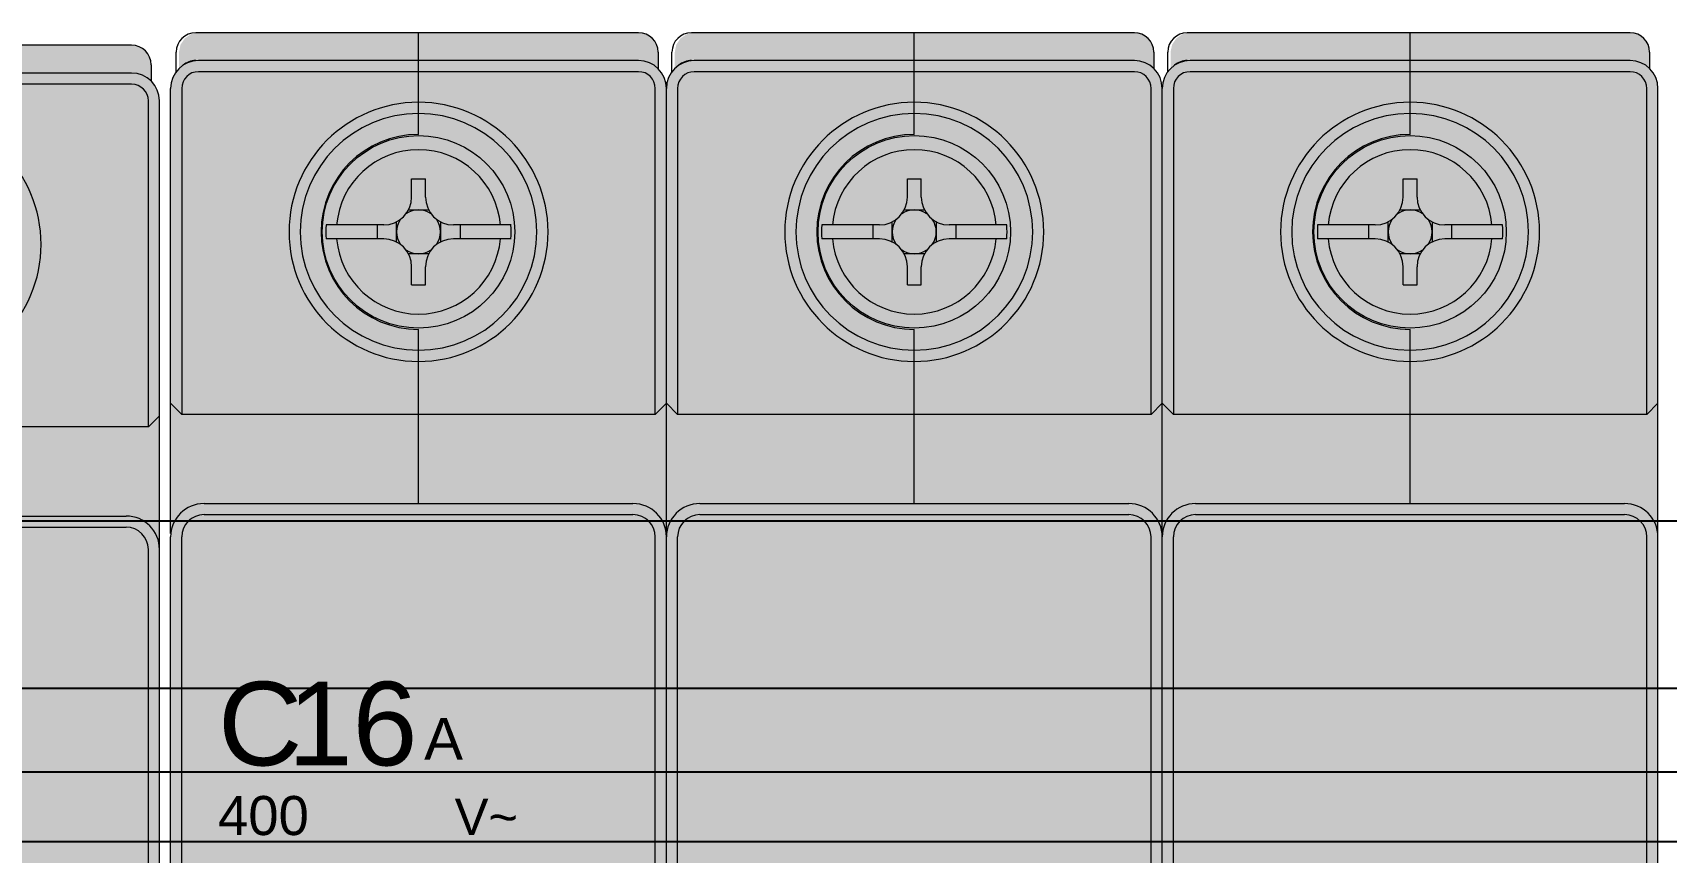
# Model space of a CAD drawing. Header units: millimetres. Extents: x -205 to 4435, y 0 to 4374.
# Drawn here: x 1547.6 to 1606.2, y 3414.9 to 3444.3 of the extents above; entities that cross this region are included whole.
import ezdxf
from ezdxf.enums import TextEntityAlignment as Align

# ---------------------------------------------------------------- set-up
doc = ezdxf.new("R2010")
doc.units = ezdxf.units.MM
for name, color, linetype, lineweight, true_color in [('BODY', 7, 'Continuous', 5, 0xf0f1eb), ('DETAILS', 7, 'Continuous', 5, 0x2f373d), ('MARKING', 7, 'Continuous', 5, 0x2f373d), ('TERMINALS', 7, 'Continuous', 5, 0xa4adb6)]:
    doc.layers.add(name, color=color, linetype=linetype, lineweight=lineweight, true_color=true_color)
doc.layers.add('CP_DEVICES', color=7, linetype='Continuous')
doc.layers.add('PARAMETERS', color=7, linetype='Continuous', plot=False)
doc.styles.add('BLOCK_ARIAL', font='arial.ttf')

# ---------------------------------------------------------------- blocks, each defined once
blk = doc.blocks.new('A$Ca0305565')
at = {"color": 7, "linetype": 'Continuous', "lineweight": 25}
for p, q in [((414.5, 97.5), (35.5, 97.5)), ((414.5, 91.5), (35.5, 91.5)), ((414.5, 86), (35.5, 86))]:
    blk.add_line(p, q, dxfattribs=at)
at = {"color": 8, "linetype": 'Continuous', "lineweight": 25}
blk.add_line((414.5, 88.5), (35.5, 88.5), dxfattribs=at)
blk = doc.blocks.new('*U390')
blk.add_blockref('A$Ca0305565', (-12.005, 536.234))
blk = doc.blocks.new('AV_1P_18')
at = {"layer": 'BODY', "true_color": 0xf0f1eb}
blk.add_hatch(color=7, dxfattribs=at).paths.add_polyline_path([(0.9, 2.77), (0.71, 2.83), (0.39, 3.04), (0.18, 3.36), (0.12, 3.55), (0.1, 3.75), (0.1, 15.05), (0.1, 19.85), (0.1, 25.79), (0.1, 29.5), (0.1, 35.8), (0.1, 39.51), (0.1, 62.45), (0.1, 67.25), (0.1, 78.55), (0.12, 78.75), (0.18, 78.94), (0.39, 79.26), (0.71, 79.47), (0.9, 79.53), (1.1, 79.55), (9, 79.55), (9, 80.55), (16.9, 80.55), (17.17, 80.495), (17.395, 80.345), (17.545, 80.12), (17.6, 79.85), (17.6, 79.267), (17.61, 79.26), (17.82, 78.94), (17.88, 78.75), (17.9, 78.55), (17.9, 67.25), (17.9, 62.45), (17.9, 39.525), (17.9, 39.52), (17.9, 35.8), (17.9, 29.5), (17.9, 25.78), (17.9, 25.775), (17.9, 19.85), (17.9, 15.05), (17.9, 3.75), (17.88, 3.55), (17.82, 3.36), (17.61, 3.04), (17.6, 3.033), (17.6, 2.45), (17.545, 2.18), (17.395, 1.955), (17.17, 1.805), (16.9, 1.75), (14.6, 1.75), (14.6, 0.45), (3.1, 0.45), (3.1, 1.75), (9, 1.75), (9, 2.75), (1.1, 2.75)])
at = {"layer": 'TERMINALS', "true_color": 0xa4adb6}
blk.add_hatch(color=253, dxfattribs=at).paths.add_polyline_path([(10.056, 68.871), (9.907, 68.839), (9.757, 68.812), (9.607, 68.79), (9.456, 68.772), (9.304, 68.76), (9.152, 68.752), (9, 68.75), (8.848, 68.752), (8.696, 68.76), (8.544, 68.772), (8.393, 68.79), (8.243, 68.812), (8.093, 68.839), (7.944, 68.871), (7.796, 68.908), (7.65, 68.95), (7.505, 68.997), (7.362, 69.048), (7.22, 69.104), (7.081, 69.164), (6.943, 69.23), (6.808, 69.299), (6.675, 69.373), (6.544, 69.451), (6.417, 69.534), (6.291, 69.62), (6.169, 69.711), (6.05, 69.806), (5.934, 69.904), (5.821, 70.006), (5.712, 70.112), (5.606, 70.221), (5.504, 70.334), (5.405, 70.45), (5.311, 70.569), (5.22, 70.691), (5.134, 70.817), (5.051, 70.944), (4.973, 71.075), (4.899, 71.208), (4.83, 71.343), (4.764, 71.481), (4.704, 71.621), (4.648, 71.762), (4.597, 71.905), (4.55, 72.05), (4.508, 72.196), (4.471, 72.344), (4.439, 72.493), (4.412, 72.643), (4.39, 72.793), (4.372, 72.944), (4.36, 73.096), (4.352, 73.248), (4.35, 73.4), (4.352, 73.552), (4.36, 73.704), (4.372, 73.856), (4.39, 74.007), (4.412, 74.157), (4.439, 74.307), (4.471, 74.456), (4.508, 74.604), (4.508, 74.604), (4.508, 74.604), (4.55, 74.75), (4.597, 74.895), (4.648, 75.038), (4.704, 75.18), (4.764, 75.319), (4.83, 75.457), (4.899, 75.592), (4.973, 75.725), (5.051, 75.856), (5.134, 75.984), (5.22, 76.109), (5.311, 76.231), (5.406, 76.35), (5.504, 76.466), (5.606, 76.579), (5.712, 76.688), (5.821, 76.794), (5.934, 76.896), (6.05, 76.995), (6.169, 77.089), (6.291, 77.18), (6.417, 77.266), (6.545, 77.349), (6.675, 77.427), (6.808, 77.501), (6.943, 77.571), (7.081, 77.636), (7.221, 77.696), (7.362, 77.752), (7.505, 77.803), (7.65, 77.85), (7.797, 77.892), (7.944, 77.929), (8.093, 77.961), (8.243, 77.988), (8.393, 78.01), (8.544, 78.028), (8.696, 78.04), (8.848, 78.048), (9, 78.05), (9.152, 78.048), (9.304, 78.04), (9.456, 78.028), (9.607, 78.01), (9.758, 77.988), (9.907, 77.961), (10.056, 77.929), (10.204, 77.892), (10.35, 77.85), (10.495, 77.803), (10.638, 77.752), (10.78, 77.696), (10.919, 77.636), (11.057, 77.571), (11.192, 77.501), (11.325, 77.427), (11.456, 77.349), (11.583, 77.266), (11.709, 77.18), (11.831, 77.089), (11.95, 76.995), (12.066, 76.896), (12.179, 76.794), (12.288, 76.688), (12.394, 76.579), (12.496, 76.466), (12.595, 76.35), (12.689, 76.231), (12.78, 76.109), (12.866, 75.984), (12.949, 75.856), (13.027, 75.725), (13.101, 75.592), (13.171, 75.457), (13.236, 75.319), (13.296, 75.18), (13.352, 75.038), (13.403, 74.895), (13.45, 74.75), (13.492, 74.604), (13.529, 74.456), (13.561, 74.307), (13.588, 74.158), (13.61, 74.007), (13.628, 73.856), (13.64, 73.704), (13.648, 73.552), (13.65, 73.4), (13.648, 73.248), (13.64, 73.096), (13.628, 72.944), (13.61, 72.793), (13.588, 72.643), (13.561, 72.493), (13.529, 72.344), (13.492, 72.197), (13.45, 72.05), (13.403, 71.905), (13.352, 71.762), (13.296, 71.621), (13.236, 71.481), (13.171, 71.343), (13.101, 71.208), (13.027, 71.075), (12.949, 70.945), (12.866, 70.817), (12.78, 70.692), (12.689, 70.569), (12.595, 70.45), (12.496, 70.334), (12.394, 70.221), (12.288, 70.112), (12.179, 70.006), (12.066, 69.904), (11.95, 69.806), (11.831, 69.711), (11.709, 69.62), (11.583, 69.534), (11.456, 69.451), (11.325, 69.373), (11.192, 69.299), (11.057, 69.23), (10.919, 69.165), (10.78, 69.104), (10.638, 69.048), (10.495, 68.997), (10.35, 68.95), (10.35, 68.95), (10.35, 68.95), (10.203, 68.908)])
at = {"layer": 'DETAILS', "color": 250, "linetype": 'ByBlock', "lineweight": 5, "true_color": 0x2f373d}
for p, q in [((16.9, 80.55), (1, 80.55)), ((17.6, 79.85), (17.6, 79.247)), ((16.9, 79.55), (1.1, 79.55)), ((16.9, 79.15), (1.1, 79.15)), ((17.5, 66.85), (17.5, 78.55)), ((17.9, 3.75), (17.9, 78.55)), ((17.9, 67.25), (17.5, 66.85)), ((17.5, 66.85), (0.5, 66.85)), ((1.3, 63.65), (16.7, 63.65)), ((1.3, 63.25), (16.7, 63.25)), ((17.5, 19.85), (17.5, 62.45))]:
    blk.add_line(p, q, dxfattribs=at)
for centre, radius, start in [((16.9, 79.85), 0.7, 0), ((16.9, 78.55), 1, 0), ((16.9, 78.55), 0.6, 0), ((9, 73.4), 4.65, -90), ((16.7, 62.45), 1.2, 0), ((16.7, 62.45), 0.8, 0)]:
    blk.add_arc(centre, radius, start, 90, dxfattribs=at)
at = {"layer": 'MARKING', "color": 250, "true_color": 0x2f373d, "style": 'BLOCK_ARIAL'}
for tag, p, height in [('CURVE', (2, 54.7), 3), ('IN_A', (4.5, 54.7), 3), ('UE_V', (2, 52.2), 1.4)]:
    blk.add_attdef(tag, p, '', height=height, dxfattribs=at)
blk.add_attdef('ICN_A', text='', height=1.8, dxfattribs=at).set_placement((7.25, 43.1), align=Align.MIDDLE_CENTER)
at = {"layer": 'PARAMETERS', "color": 250, "true_color": 0x2f373d, "style": 'BLOCK_ARIAL', "flags": 1}
for tag in ['WIDTH_MM', 'STANDARD', 'UIMP_KV', 'DESCRIPTION', 'POLES', 'FREQ_HZ', 'HEIGHT_MM', 'DEPTH_MM', 'ICS_KA', 'ID', 'IP']:
    blk.add_attdef(tag, (2, 20), '', height=0.4, dxfattribs=at)
blk = doc.blocks.new('AV_3P_54')
at = {"layer": 'BODY', "true_color": 0xf0f1eb}
blk.add_hatch(color=7, dxfattribs=at).paths.add_polyline_path([(14.6, 2.2), (14.6, 0), (3.1, 0), (3.1, 2.2), (1.3, 2.2), (1.03, 2.255), (0.805, 2.405), (0.655, 2.63), (0.6, 2.9), (0.6, 3.4), (0.727, 3.4), (0.59, 3.49), (0.38, 3.81), (0.32, 4), (0.3, 4.2), (0.3, 15.5), (0.3, 20.3), (0.3, 26.24), (0.3, 29.95), (0.3, 36.25), (0.3, 39.96), (0.3, 62.9), (0.32, 63.14), (0.326, 63.16), (0.3, 63.16), (0.3, 67.7), (0.3, 79), (0.32, 79.2), (0.38, 79.39), (0.59, 79.71), (0.6, 79.717), (0.6, 80.3), (0.655, 80.57), (0.805, 80.795), (1.03, 80.945), (1.3, 81), (9.2, 81), (9.2, 81), (17.1, 81), (17.37, 80.945), (17.595, 80.795), (17.745, 80.57), (17.8, 80.3), (17.8, 79.717), (17.81, 79.71), (17.948, 79.5), (17.948, 79.5), (18.02, 79.39), (18.08, 79.2), (18.1, 79), (18.12, 79.2), (18.18, 79.39), (18.39, 79.71), (18.4, 79.717), (18.4, 80.3), (18.455, 80.57), (18.605, 80.795), (18.83, 80.945), (19.1, 81), (27, 81), (27, 81), (34.9, 81), (35.17, 80.945), (35.395, 80.795), (35.545, 80.57), (35.6, 80.3), (35.6, 79.717), (35.61, 79.71), (35.748, 79.5), (35.748, 79.5), (35.82, 79.39), (35.88, 79.2), (35.9, 79), (35.92, 79.2), (35.98, 79.39), (36.052, 79.5), (36.19, 79.71), (36.2, 79.717), (36.2, 80.3), (36.255, 80.57), (36.405, 80.795), (36.63, 80.945), (36.9, 81), (44.8, 81), (52.7, 81), (52.97, 80.945), (53.195, 80.795), (53.345, 80.57), (53.4, 80.3), (53.4, 79.717), (53.41, 79.71), (53.548, 79.5), (53.62, 79.39), (53.68, 79.2), (53.7, 79), (53.7, 67.7), (53.7, 62.9), (53.7, 39.975), (53.7, 39.97), (53.7, 36.25), (53.7, 29.95), (53.7, 26.23), (53.7, 26.225), (53.7, 20.3), (53.7, 15.5), (53.7, 4.2), (53.68, 4), (53.62, 3.81), (53.41, 3.49), (53.4, 3.483), (53.4, 2.9), (53.345, 2.63), (53.195, 2.405), (52.97, 2.255), (52.7, 2.2), (50.9, 2.2), (50.2, 2.2), (50.2, 0), (38.7, 0), (38.7, 2.2), (36.9, 2.2), (36.63, 2.255), (36.405, 2.405), (36.255, 2.63), (36.2, 2.9), (36.2, 3.4), (36.327, 3.4), (36.19, 3.49), (35.98, 3.81), (35.92, 4), (35.9, 4.2), (35.88, 4), (35.82, 3.81), (35.61, 3.49), (35.6, 3.483), (35.6, 2.9), (35.545, 2.63), (35.395, 2.405), (35.17, 2.255), (34.9, 2.2), (27, 2.2), (27, 2.2), (19.1, 2.2), (18.83, 2.255), (18.605, 2.405), (18.455, 2.63), (18.4, 2.9), (18.4, 3.4), (18.527, 3.4), (18.39, 3.49), (18.18, 3.81), (18.12, 4), (18.1, 4.2), (18.08, 4), (18.02, 3.81), (17.81, 3.49), (17.8, 3.483), (17.8, 2.9), (17.745, 2.63), (17.595, 2.405), (17.37, 2.255), (17.1, 2.2), (15.3, 2.2)])
at = {"layer": 'TERMINALS', "true_color": 0xa4adb6}
for points in [[(10.403, 69.358), (10.256, 69.321), (10.107, 69.289), (9.957, 69.262), (9.807, 69.24), (9.656, 69.222), (9.504, 69.21), (9.352, 69.202), (9.2, 69.2), (9.048, 69.202), (8.896, 69.21), (8.744, 69.222), (8.593, 69.24), (8.443, 69.262), (8.293, 69.289), (8.144, 69.321), (7.996, 69.358), (7.85, 69.4), (7.705, 69.447), (7.562, 69.498), (7.42, 69.554), (7.281, 69.614), (7.143, 69.68), (7.008, 69.749), (6.875, 69.823), (6.744, 69.901), (6.617, 69.984), (6.491, 70.07), (6.369, 70.161), (6.25, 70.256), (6.134, 70.354), (6.021, 70.456), (5.912, 70.562), (5.806, 70.671), (5.704, 70.784), (5.605, 70.9), (5.511, 71.019), (5.42, 71.141), (5.334, 71.267), (5.251, 71.394), (5.173, 71.525), (5.099, 71.658), (5.03, 71.793), (4.964, 71.931), (4.904, 72.071), (4.848, 72.212), (4.797, 72.355), (4.75, 72.5), (4.708, 72.646), (4.671, 72.794), (4.639, 72.943), (4.612, 73.093), (4.59, 73.243), (4.572, 73.394), (4.56, 73.546), (4.552, 73.698), (4.55, 73.85), (4.552, 74.002), (4.56, 74.154), (4.572, 74.306), (4.59, 74.457), (4.612, 74.607), (4.639, 74.757), (4.671, 74.906), (4.708, 75.054), (4.708, 75.054), (4.708, 75.054), (4.75, 75.2), (4.797, 75.345), (4.848, 75.488), (4.904, 75.63), (4.964, 75.769), (5.03, 75.907), (5.099, 76.042), (5.173, 76.175), (5.251, 76.306), (5.334, 76.434), (5.42, 76.559), (5.511, 76.681), (5.606, 76.8), (5.704, 76.916), (5.806, 77.029), (5.912, 77.138), (6.021, 77.244), (6.134, 77.346), (6.25, 77.445), (6.369, 77.539), (6.491, 77.63), (6.617, 77.716), (6.745, 77.799), (6.875, 77.877), (7.008, 77.951), (7.143, 78.021), (7.281, 78.086), (7.421, 78.146), (7.562, 78.202), (7.705, 78.253), (7.85, 78.3), (7.997, 78.342), (8.144, 78.379), (8.293, 78.411), (8.443, 78.438), (8.593, 78.46), (8.744, 78.478), (8.896, 78.49), (9.048, 78.498), (9.2, 78.5), (9.352, 78.498), (9.504, 78.49), (9.656, 78.478), (9.807, 78.46), (9.958, 78.438), (10.107, 78.411), (10.256, 78.379), (10.404, 78.342), (10.55, 78.3), (10.695, 78.253), (10.838, 78.202), (10.98, 78.146), (11.119, 78.086), (11.257, 78.021), (11.392, 77.951), (11.525, 77.877), (11.656, 77.799), (11.783, 77.716), (11.909, 77.63), (12.031, 77.539), (12.15, 77.445), (12.266, 77.346), (12.379, 77.244), (12.488, 77.138), (12.594, 77.029), (12.696, 76.916), (12.795, 76.8), (12.889, 76.681), (12.98, 76.559), (13.066, 76.434), (13.149, 76.306), (13.227, 76.175), (13.301, 76.042), (13.371, 75.907), (13.436, 75.769), (13.496, 75.63), (13.552, 75.488), (13.603, 75.345), (13.65, 75.2), (13.692, 75.054), (13.729, 74.906), (13.761, 74.757), (13.788, 74.608), (13.81, 74.457), (13.828, 74.306), (13.84, 74.154), (13.848, 74.002), (13.85, 73.85), (13.848, 73.698), (13.84, 73.546), (13.828, 73.394), (13.81, 73.243), (13.788, 73.093), (13.761, 72.943), (13.729, 72.794), (13.692, 72.647), (13.65, 72.5), (13.603, 72.355), (13.552, 72.212), (13.496, 72.071), (13.436, 71.931), (13.371, 71.793), (13.301, 71.658), (13.227, 71.525), (13.149, 71.395), (13.066, 71.267), (12.98, 71.142), (12.889, 71.019), (12.795, 70.9), (12.696, 70.784), (12.594, 70.671), (12.488, 70.562), (12.379, 70.456), (12.266, 70.354), (12.15, 70.256), (12.031, 70.161), (11.909, 70.07), (11.783, 69.984), (11.656, 69.901), (11.525, 69.823), (11.392, 69.749), (11.257, 69.68), (11.119, 69.615), (10.98, 69.554), (10.838, 69.498), (10.695, 69.447), (10.55, 69.4), (10.55, 69.4), (10.55, 69.4)], [(28.056, 69.321), (27.907, 69.289), (27.757, 69.262), (27.607, 69.24), (27.456, 69.222), (27.304, 69.21), (27.152, 69.202), (27, 69.2), (26.848, 69.202), (26.696, 69.21), (26.544, 69.222), (26.393, 69.24), (26.243, 69.262), (26.093, 69.289), (25.944, 69.321), (25.796, 69.358), (25.65, 69.4), (25.505, 69.447), (25.362, 69.498), (25.22, 69.554), (25.081, 69.614), (24.943, 69.68), (24.808, 69.749), (24.675, 69.823), (24.544, 69.901), (24.417, 69.984), (24.291, 70.07), (24.169, 70.161), (24.05, 70.256), (23.934, 70.354), (23.821, 70.456), (23.712, 70.562), (23.606, 70.671), (23.504, 70.784), (23.405, 70.9), (23.311, 71.019), (23.22, 71.141), (23.134, 71.267), (23.051, 71.394), (22.973, 71.525), (22.899, 71.658), (22.83, 71.793), (22.764, 71.931), (22.704, 72.071), (22.648, 72.212), (22.597, 72.355), (22.55, 72.5), (22.508, 72.646), (22.471, 72.794), (22.439, 72.943), (22.412, 73.093), (22.39, 73.243), (22.372, 73.394), (22.36, 73.546), (22.352, 73.698), (22.35, 73.85), (22.352, 74.002), (22.36, 74.154), (22.372, 74.306), (22.39, 74.457), (22.412, 74.607), (22.439, 74.757), (22.471, 74.906), (22.508, 75.054), (22.508, 75.054), (22.508, 75.054), (22.55, 75.2), (22.597, 75.345), (22.648, 75.488), (22.704, 75.63), (22.764, 75.769), (22.83, 75.907), (22.899, 76.042), (22.973, 76.175), (23.051, 76.306), (23.134, 76.434), (23.22, 76.559), (23.311, 76.681), (23.406, 76.8), (23.504, 76.916), (23.606, 77.029), (23.712, 77.138), (23.821, 77.244), (23.934, 77.346), (24.05, 77.445), (24.169, 77.539), (24.291, 77.63), (24.417, 77.716), (24.545, 77.799), (24.675, 77.877), (24.808, 77.951), (24.943, 78.021), (25.081, 78.086), (25.221, 78.146), (25.362, 78.202), (25.505, 78.253), (25.65, 78.3), (25.797, 78.342), (25.944, 78.379), (26.093, 78.411), (26.243, 78.438), (26.393, 78.46), (26.544, 78.478), (26.696, 78.49), (26.848, 78.498), (27, 78.5), (27.152, 78.498), (27.304, 78.49), (27.456, 78.478), (27.607, 78.46), (27.758, 78.438), (27.907, 78.411), (28.056, 78.379), (28.204, 78.342), (28.35, 78.3), (28.495, 78.253), (28.638, 78.202), (28.78, 78.146), (28.919, 78.086), (29.057, 78.021), (29.192, 77.951), (29.325, 77.877), (29.456, 77.799), (29.583, 77.716), (29.709, 77.63), (29.831, 77.539), (29.95, 77.445), (30.066, 77.346), (30.179, 77.244), (30.288, 77.138), (30.394, 77.029), (30.496, 76.916), (30.595, 76.8), (30.689, 76.681), (30.78, 76.559), (30.866, 76.434), (30.949, 76.306), (31.027, 76.175), (31.101, 76.042), (31.171, 75.907), (31.236, 75.769), (31.296, 75.63), (31.352, 75.488), (31.403, 75.345), (31.45, 75.2), (31.492, 75.054), (31.529, 74.906), (31.561, 74.757), (31.588, 74.608), (31.61, 74.457), (31.628, 74.306), (31.64, 74.154), (31.648, 74.002), (31.65, 73.85), (31.648, 73.698), (31.64, 73.546), (31.628, 73.394), (31.61, 73.243), (31.588, 73.093), (31.561, 72.943), (31.529, 72.794), (31.492, 72.647), (31.45, 72.5), (31.403, 72.355), (31.352, 72.212), (31.296, 72.071), (31.236, 71.931), (31.171, 71.793), (31.101, 71.658), (31.027, 71.525), (30.949, 71.395), (30.866, 71.267), (30.78, 71.142), (30.689, 71.019), (30.595, 70.9), (30.496, 70.784), (30.394, 70.671), (30.288, 70.562), (30.179, 70.456), (30.066, 70.354), (29.95, 70.256), (29.831, 70.161), (29.709, 70.07), (29.583, 69.984), (29.456, 69.901), (29.325, 69.823), (29.192, 69.749), (29.057, 69.68), (28.919, 69.615), (28.78, 69.554), (28.638, 69.498), (28.495, 69.447), (28.35, 69.4), (28.35, 69.4), (28.35, 69.4), (28.203, 69.358)], [(45.856, 69.321), (45.707, 69.289), (45.557, 69.262), (45.407, 69.24), (45.256, 69.222), (45.104, 69.21), (44.952, 69.202), (44.8, 69.2), (44.648, 69.202), (44.496, 69.21), (44.344, 69.222), (44.193, 69.24), (44.043, 69.262), (43.893, 69.289), (43.744, 69.321), (43.596, 69.358), (43.45, 69.4), (43.305, 69.447), (43.162, 69.498), (43.02, 69.554), (42.881, 69.614), (42.743, 69.68), (42.608, 69.749), (42.475, 69.823), (42.344, 69.901), (42.217, 69.984), (42.091, 70.07), (41.969, 70.161), (41.85, 70.256), (41.734, 70.354), (41.621, 70.456), (41.512, 70.562), (41.406, 70.671), (41.304, 70.784), (41.205, 70.9), (41.111, 71.019), (41.02, 71.141), (40.934, 71.267), (40.851, 71.394), (40.773, 71.525), (40.699, 71.658), (40.63, 71.793), (40.564, 71.931), (40.504, 72.071), (40.448, 72.212), (40.397, 72.355), (40.35, 72.5), (40.308, 72.646), (40.271, 72.794), (40.239, 72.943), (40.212, 73.093), (40.19, 73.243), (40.172, 73.394), (40.16, 73.546), (40.152, 73.698), (40.15, 73.85), (40.152, 74.002), (40.16, 74.154), (40.172, 74.306), (40.19, 74.457), (40.212, 74.607), (40.239, 74.757), (40.271, 74.906), (40.308, 75.054), (40.308, 75.054), (40.308, 75.054), (40.35, 75.2), (40.397, 75.345), (40.448, 75.488), (40.504, 75.63), (40.564, 75.769), (40.63, 75.907), (40.699, 76.042), (40.773, 76.175), (40.851, 76.306), (40.934, 76.434), (41.02, 76.559), (41.111, 76.681), (41.206, 76.8), (41.304, 76.916), (41.406, 77.029), (41.512, 77.138), (41.621, 77.244), (41.734, 77.346), (41.85, 77.445), (41.969, 77.539), (42.091, 77.63), (42.217, 77.716), (42.345, 77.799), (42.475, 77.877), (42.608, 77.951), (42.743, 78.021), (42.881, 78.086), (43.021, 78.146), (43.162, 78.202), (43.305, 78.253), (43.45, 78.3), (43.597, 78.342), (43.744, 78.379), (43.893, 78.411), (44.043, 78.438), (44.193, 78.46), (44.344, 78.478), (44.496, 78.49), (44.648, 78.498), (44.8, 78.5), (44.952, 78.498), (45.104, 78.49), (45.256, 78.478), (45.407, 78.46), (45.558, 78.438), (45.707, 78.411), (45.856, 78.379), (46.004, 78.342), (46.15, 78.3), (46.295, 78.253), (46.438, 78.202), (46.58, 78.146), (46.719, 78.086), (46.857, 78.021), (46.992, 77.951), (47.125, 77.877), (47.256, 77.799), (47.383, 77.716), (47.509, 77.63), (47.631, 77.539), (47.75, 77.445), (47.866, 77.346), (47.979, 77.244), (48.088, 77.138), (48.194, 77.029), (48.296, 76.916), (48.395, 76.8), (48.489, 76.681), (48.58, 76.559), (48.666, 76.434), (48.749, 76.306), (48.827, 76.175), (48.901, 76.042), (48.971, 75.907), (49.036, 75.769), (49.096, 75.63), (49.152, 75.488), (49.203, 75.345), (49.25, 75.2), (49.292, 75.054), (49.329, 74.906), (49.361, 74.757), (49.388, 74.608), (49.41, 74.457), (49.428, 74.306), (49.44, 74.154), (49.448, 74.002), (49.45, 73.85), (49.448, 73.698), (49.44, 73.546), (49.428, 73.394), (49.41, 73.243), (49.388, 73.093), (49.361, 72.943), (49.329, 72.794), (49.292, 72.647), (49.25, 72.5), (49.203, 72.355), (49.152, 72.212), (49.096, 72.071), (49.036, 71.931), (48.971, 71.793), (48.901, 71.658), (48.827, 71.525), (48.749, 71.395), (48.666, 71.267), (48.58, 71.142), (48.489, 71.019), (48.395, 70.9), (48.296, 70.784), (48.194, 70.671), (48.088, 70.562), (47.979, 70.456), (47.866, 70.354), (47.75, 70.256), (47.631, 70.161), (47.509, 70.07), (47.383, 69.984), (47.256, 69.901), (47.125, 69.823), (46.992, 69.749), (46.857, 69.68), (46.719, 69.615), (46.58, 69.554), (46.438, 69.498), (46.295, 69.447), (46.15, 69.4), (46.15, 69.4), (46.15, 69.4), (46.003, 69.358)]]:
    blk.add_hatch(color=253, dxfattribs=at).paths.add_polyline_path(points)
at = {"layer": 'DETAILS', "color": 250, "linetype": 'ByBlock', "lineweight": 5, "true_color": 0x2f373d}
for p, q in [((17.1, 81), (1.2, 81)), ((9.2, 77.35), (9.2, 81)), ((34.9, 81), (19, 81)), ((27, 77.35), (27, 81)), ((52.7, 81), (36.8, 81)), ((44.8, 77.35), (44.8, 81)), ((0.5, 79.597), (0.5, 80.3)), ((17.1, 80), (1.3, 80)), ((17.8, 80.3), (17.8, 79.697)), ((18.3, 79.597), (18.3, 80.3)), ((34.9, 80), (19.1, 80)), ((35.6, 80.3), (35.6, 79.697)), ((36.1, 79.597), (36.1, 80.3)), ((52.7, 80), (36.9, 80)), ((53.4, 80.3), (53.4, 79.697)), ((17.1, 79.6), (1.3, 79.6)), ((34.9, 79.6), (19.1, 79.6)), ((52.7, 79.6), (36.9, 79.6)), ((0.3, 63.02), (0.3, 79)), ((0.7, 79), (0.7, 67.3)), ((17.7, 67.3), (17.7, 79)), ((18.1, 63.02), (18.1, 79)), ((18.5, 79), (18.5, 67.3)), ((35.5, 67.3), (35.5, 79)), ((35.9, 63.02), (35.9, 79)), ((36.3, 79), (36.3, 67.3)), ((53.3, 67.3), (53.3, 79)), ((53.7, 4.2), (53.7, 79)), ((8.95, 75.1), (8.95, 75.753)), ((8.95, 75.753), (9.45, 75.753)), ((9.45, 75.1), (9.45, 75.753)), ((26.75, 75.1), (26.75, 75.753)), ((26.75, 75.753), (27.25, 75.753)), ((27.25, 75.1), (27.25, 75.753)), ((44.55, 75.1), (44.55, 75.753)), ((44.55, 75.753), (45.05, 75.753)), ((45.05, 75.1), (45.05, 75.753)), ((8.838, 74.639), (9.562, 74.639)), ((26.638, 74.639), (27.362, 74.639)), ((44.438, 74.639), (45.162, 74.639)), ((7.95, 74.1), (5.88, 74.1)), ((7.709, 74.1), (7.709, 73.6)), ((8.411, 73.488), (8.411, 74.212)), ((9.989, 74.212), (9.989, 73.488)), ((12.52, 74.1), (10.45, 74.1)), ((10.691, 74.1), (10.691, 73.6)), ((25.75, 74.1), (23.68, 74.1)), ((25.509, 74.1), (25.509, 73.6)), ((26.211, 73.488), (26.211, 74.212)), ((27.789, 74.212), (27.789, 73.488)), ((30.32, 74.1), (28.25, 74.1)), ((28.491, 74.1), (28.491, 73.6)), ((43.55, 74.1), (41.48, 74.1)), ((43.309, 74.1), (43.309, 73.6)), ((44.011, 73.488), (44.011, 74.212)), ((45.589, 74.212), (45.589, 73.488)), ((48.12, 74.1), (46.05, 74.1)), ((46.291, 74.1), (46.291, 73.6)), ((7.95, 73.6), (5.88, 73.6)), ((12.52, 73.6), (10.45, 73.6)), ((25.75, 73.6), (23.68, 73.6)), ((30.32, 73.6), (28.25, 73.6)), ((43.55, 73.6), (41.48, 73.6)), ((48.12, 73.6), (46.05, 73.6)), ((9.562, 73.061), (8.838, 73.061)), ((27.362, 73.061), (26.638, 73.061)), ((45.162, 73.061), (44.438, 73.061)), ((8.95, 71.947), (8.95, 72.6)), ((9.45, 71.947), (9.45, 72.6)), ((26.75, 71.947), (26.75, 72.6)), ((27.25, 71.947), (27.25, 72.6)), ((44.55, 71.947), (44.55, 72.6)), ((45.05, 71.947), (45.05, 72.6)), ((8.95, 71.947), (9.45, 71.947)), ((26.75, 71.947), (27.25, 71.947)), ((44.55, 71.947), (45.05, 71.947)), ((9.2, 64.1), (9.2, 70.35)), ((27, 64.1), (27, 70.35)), ((44.8, 64.1), (44.8, 70.35)), ((0.7, 67.3), (0.3, 67.7)), ((18.1, 67.7), (17.7, 67.3)), ((18.5, 67.3), (18.1, 67.7)), ((35.9, 67.7), (35.5, 67.3)), ((36.3, 67.3), (35.9, 67.7)), ((53.7, 67.7), (53.3, 67.3)), ((17.7, 67.3), (0.7, 67.3)), ((35.5, 67.3), (18.5, 67.3)), ((53.3, 67.3), (36.3, 67.3)), ((1.5, 64.1), (16.9, 64.1)), ((19.3, 64.1), (34.7, 64.1)), ((37.1, 64.1), (52.5, 64.1)), ((1.5, 63.7), (16.9, 63.7)), ((19.3, 63.7), (34.7, 63.7)), ((37.1, 63.7), (52.5, 63.7)), ((0.3, 63.158), (0.33, 63.158)), ((0.3, 4.2), (0.3, 62.9)), ((0.7, 39.56), (0.7, 62.9)), ((17.7, 30.075), (17.7, 62.9)), ((18.1, 63.158), (18.13, 63.158)), ((18.1, 30.075), (18.1, 62.9)), ((18.5, 39.56), (18.5, 62.9)), ((35.5, 30.075), (35.5, 62.9)), ((35.9, 63.158), (35.93, 63.158)), ((35.9, 30.075), (35.9, 62.9)), ((36.3, 39.56), (36.3, 62.9)), ((53.3, 20.3), (53.3, 62.9))]:
    blk.add_line(p, q, dxfattribs=at)
for centre in [(9.2, 73.85), (27, 73.85), (44.8, 73.85)]:
    blk.add_circle(centre, 3.455, dxfattribs=at)
for centre, radius, start, end in [((1.2, 80.3), 0.7, 90, 180), ((17.1, 80.3), 0.7, 0, 90), ((19, 80.3), 0.7, 90, 180), ((34.9, 80.3), 0.7, 0, 90), ((36.8, 80.3), 0.7, 90, 180), ((52.7, 80.3), 0.7, 0, 90), ((1.3, 79), 1, 90, 180), ((1.2, 79.3), 0.7, 90, 130.6008), ((17.1, 79), 1, 0, 90), ((19.1, 79), 1, 90, 180), ((19, 79.3), 0.7, 90, 130.6008), ((34.9, 79), 1, 0, 90), ((36.9, 79), 1, 90, 180), ((36.8, 79.3), 0.7, 90, 130.6008), ((52.7, 79), 1, 0, 90), ((1.3, 79), 0.6, 90, 180), ((17.1, 79), 0.6, 0, 90), ((19.1, 79), 0.6, 90, 180), ((34.9, 79), 0.6, 0, 90), ((36.9, 79), 0.6, 90, 180), ((52.7, 79), 0.6, 0, 90), ((9.2, 73.85), 4.65, 90.00094, -90.00094), ((9.2, 73.85), 4.25, 90.00103, -90.00103), ((9.2, 73.85), 4.65, -90, 90), ((9.2, 73.85), 4.25, -90, 90), ((27, 73.85), 4.65, 90.00094, -90.00094), ((27, 73.85), 4.25, 90.00103, -90.00103), ((27, 73.85), 4.65, -90, 90), ((27, 73.85), 4.25, -90, 90), ((44.8, 73.85), 4.65, 90.00094, -90.00094), ((44.8, 73.85), 4.25, 90.00103, -90.00103), ((44.8, 73.85), 4.65, -90, 90), ((44.8, 73.85), 4.25, -90, 90), ((9.2, 73.85), 3.5, 90, -90), ((27, 73.85), 3.5, 90, -90), ((44.8, 73.85), 3.5, 90, -90), ((9.2, 73.85), 2.95, 4.86141, 175.13859), ((27, 73.85), 2.95, 4.86141, 175.13859), ((44.8, 73.85), 2.95, 4.86141, 175.13859), ((7.95, 75.1), 1, -90, 0), ((10.45, 75.1), 1, 180, -90), ((25.75, 75.1), 1, -90, 0), ((28.25, 75.1), 1, 180, -90), ((43.55, 75.1), 1, -90, 0), ((46.05, 75.1), 1, 180, -90), ((9.2, 73.85), 0.789, 55.03912, 124.96088), ((27, 73.85), 0.789, 55.03912, 124.96088), ((44.8, 73.85), 0.789, 55.03912, 124.96088), ((9.2, 73.85), 3.329, 175.69339, -175.69339), ((9.2, 73.85), 0.789, 145.03912, -145.03912), ((9.2, 73.85), 0.789, -34.96088, 34.96088), ((9.2, 73.85), 3.329, -4.30661, 4.30661), ((27, 73.85), 3.329, 175.69339, -175.69339), ((27, 73.85), 0.789, 145.03912, -145.03912), ((27, 73.85), 0.789, -34.96088, 34.96088), ((27, 73.85), 3.329, -4.30661, 4.30661), ((44.8, 73.85), 3.329, 175.69339, -175.69339), ((44.8, 73.85), 0.789, 145.03912, -145.03912), ((44.8, 73.85), 0.789, -34.96088, 34.96088), ((44.8, 73.85), 3.329, -4.30661, 4.30661), ((9.2, 73.85), 2.95, -175.13859, -4.86141), ((7.95, 72.6), 1, 0, 90), ((10.45, 72.6), 1, 90, 180), ((27, 73.85), 2.95, -175.13859, -4.86141), ((25.75, 72.6), 1, 0, 90), ((28.25, 72.6), 1, 90, 180), ((44.8, 73.85), 2.95, -175.13859, -4.86141), ((43.55, 72.6), 1, 0, 90), ((46.05, 72.6), 1, 90, 180), ((9.2, 73.85), 0.789, -124.96088, -55.03912), ((27, 73.85), 0.789, -124.96088, -55.03912), ((44.8, 73.85), 0.789, -124.96088, -55.03912), ((1.5, 62.9), 1.2, 90, 180), ((16.9, 62.9), 1.2, 0, 90), ((19.3, 62.9), 1.2, 90, 180), ((34.7, 62.9), 1.2, 0, 90), ((37.1, 62.9), 1.2, 90, 180), ((52.5, 62.9), 1.2, 0, 90), ((1.5, 62.9), 0.8, 90, 180), ((16.9, 62.9), 0.8, 0, 90), ((19.3, 62.9), 0.8, 90, 180), ((34.7, 62.9), 0.8, 0, 90), ((37.1, 62.9), 0.8, 90, 180), ((52.5, 62.9), 0.8, 0, 90)]:
    blk.add_arc(centre, radius, start, end, dxfattribs=at)
at = {"layer": 'MARKING', "color": 250, "true_color": 0x2f373d, "style": 'BLOCK_ARIAL'}
for s, height, p in [('A', 1.5, (9.4, 54.9)), ('V~', 1.3, (10.5, 52.2))]:
    blk.add_text(s, height=height, dxfattribs=at).set_placement(p)
for tag, p, height in [('CURVE', (2, 54.7), 3), ('IN_A', (4.5, 54.7), 3), ('UE_V', (2, 52.2), 1.4)]:
    blk.add_attdef(tag, p, '', height=height, dxfattribs=at)
blk.add_attdef('ICN_A', text='', height=1.8, dxfattribs=at).set_placement((7.25, 43.1), align=Align.MIDDLE_CENTER)
at = {"layer": 'PARAMETERS', "color": 250, "true_color": 0x2f373d, "style": 'BLOCK_ARIAL', "flags": 1}
for tag in ['WIDTH_MM', 'STANDARD', 'UIMP_KV', 'DESCRIPTION', 'POLES', 'FREQ_HZ', 'HEIGHT_MM', 'DEPTH_MM', 'ICS_KA', 'ID', 'IP']:
    blk.add_attdef(tag, (2, 20), '', height=0.4, dxfattribs=at)

msp = doc.modelspace()

# ---------------------------------------------------------------- block references
msp.add_blockref('*U390', (1457.036, 2793.022))
at = {"layer": 'CP_DEVICES'}
ref = msp.add_blockref('AV_3P_54', (1552.231, 3363.296), dxfattribs=at)
ref.add_attrib('IN_A', '16', (1556.731, 3417.996), dxfattribs={"layer": 'MARKING', "color": 250, "true_color": 0x2f373d, "height": 3, "style": 'BLOCK_ARIAL'})
ref.add_attrib('CURVE', 'C', (1554.231, 3417.996), dxfattribs={"layer": 'MARKING', "color": 250, "true_color": 0x2f373d, "height": 3, "style": 'BLOCK_ARIAL'})
ref.add_attrib('UE_V', '400', (1554.231, 3415.496), dxfattribs={"layer": 'MARKING', "color": 250, "true_color": 0x2f373d, "height": 1.4, "style": 'BLOCK_ARIAL'})
msp.add_blockref('AV_1P_18', (1534.231, 3363.296), dxfattribs=at)

doc.saveas('drawing.dxf')
